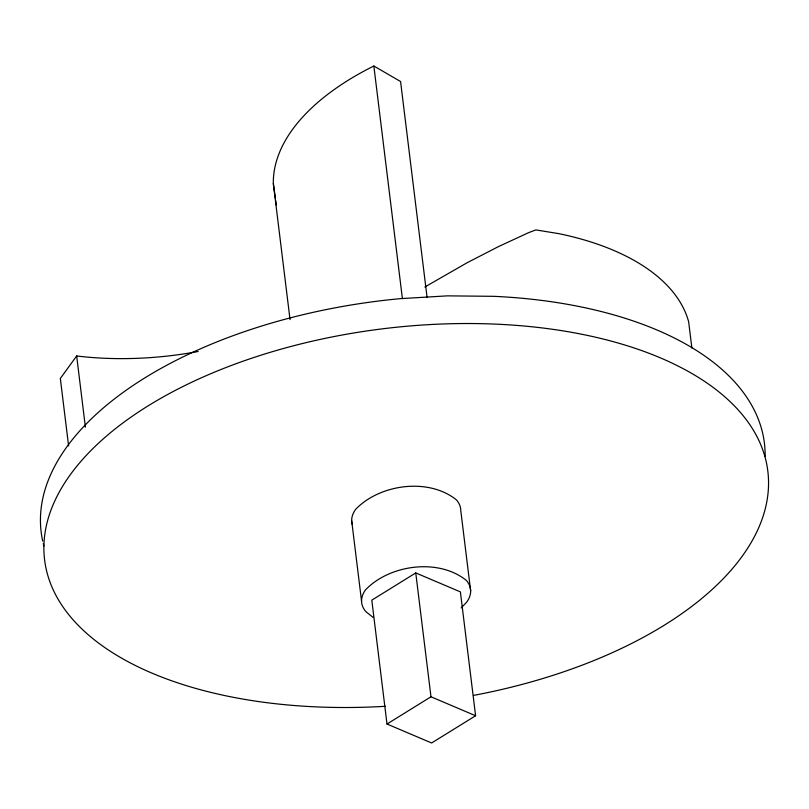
<?xml version="1.0" encoding="UTF-8"?>
<svg xmlns="http://www.w3.org/2000/svg" width="809" height="809" viewBox="0 0 809 809"><rect width="100%" height="100%" fill="white"/><g stroke="black" fill="none" stroke-linecap="round" stroke-linejoin="round"><path stroke-width="1.21" d="M461.191 607.903L466.651 602.199A54.941 28.376 -7 0 0 466.338 580.407C438.498 557.947 389.635 564.591 365.547 589.852A54.941 28.376 -7 0 0 365.86 611.624L373.07 617.388M415.765 572.924L371.796 600.167L387.005 724.025L431.632 742.986L475.601 715.743L460.392 591.885L415.765 572.924L430.975 696.782L475.601 715.743M387.005 724.025L430.975 696.782M424.856 287.003L466.935 262.844L498.425 246.624L528.762 232.588L535.871 229.908L558.999 233.68A262.328 135.497 -7 0 1 688.651 321.749L691.867 347.971M765.142 456.215A364.353 188.204 -7 0 0 493.955 296.327L447.397 295.861L400.081 298.673A364.363 188.204 -7 0 0 42.715 541.13M373.849 66.014A262.298 135.487 -7 0 0 273.321 183.512L275.424 198.407M275.687 200.389L276.294 204.99M470.646 590.924L460.756 510.418A54.941 28.376 -7 0 0 456.448 499.911C428.649 477.421 379.745 484.095 355.657 509.346A54.941 28.376 -7 0 0 352.188 524.293M427.091 297.53L400.576 81.527L373.849 66.014L402.356 298.248M351.662 520.622L361.552 601.127M273.331 183.512L290.037 319.606M85.4 427.142L76.663 355.97L60.331 378.481L68.603 445.901M385.215 706.308A364.333 188.194 -7 0 1 88.242 453.303A364.333 188.194 -7 0 1 699.289 377.965A364.333 188.194 -7 0 1 473.427 695.427M198.114 351.49A218.602 112.916 -7 0 1 76.663 355.97M43.898 545.933A364.363 188.204 -7 0 1 43.271 543.537"/></g></svg>
